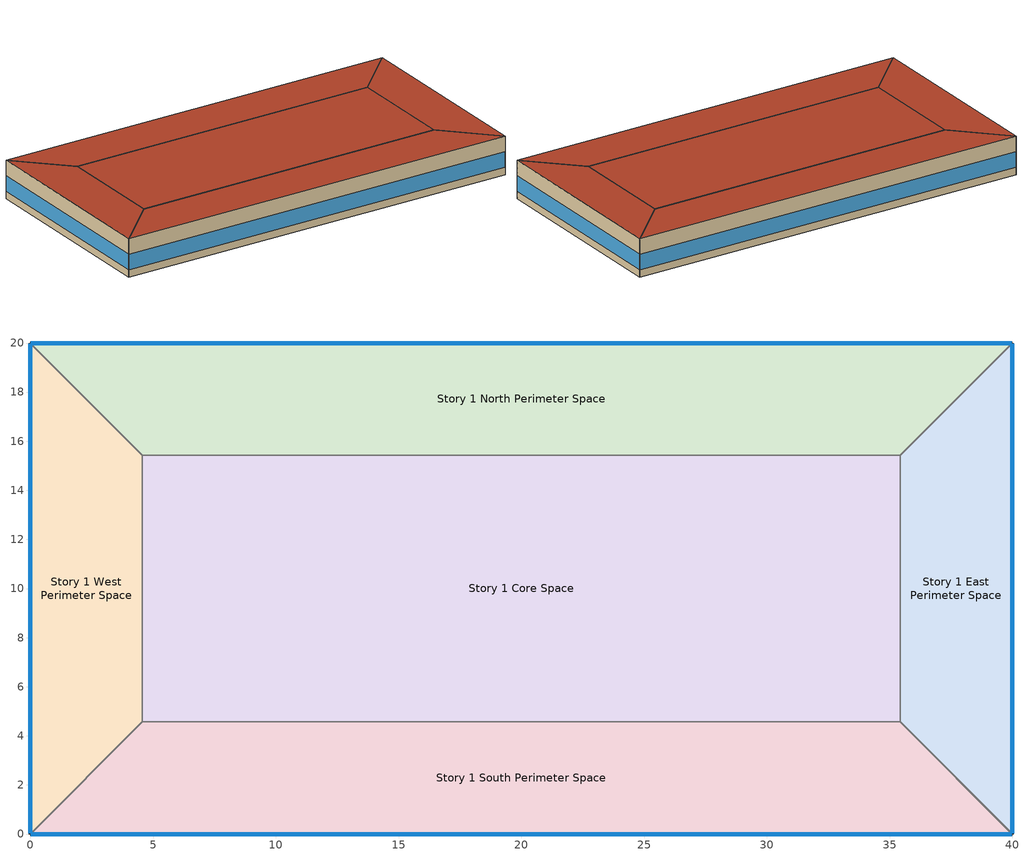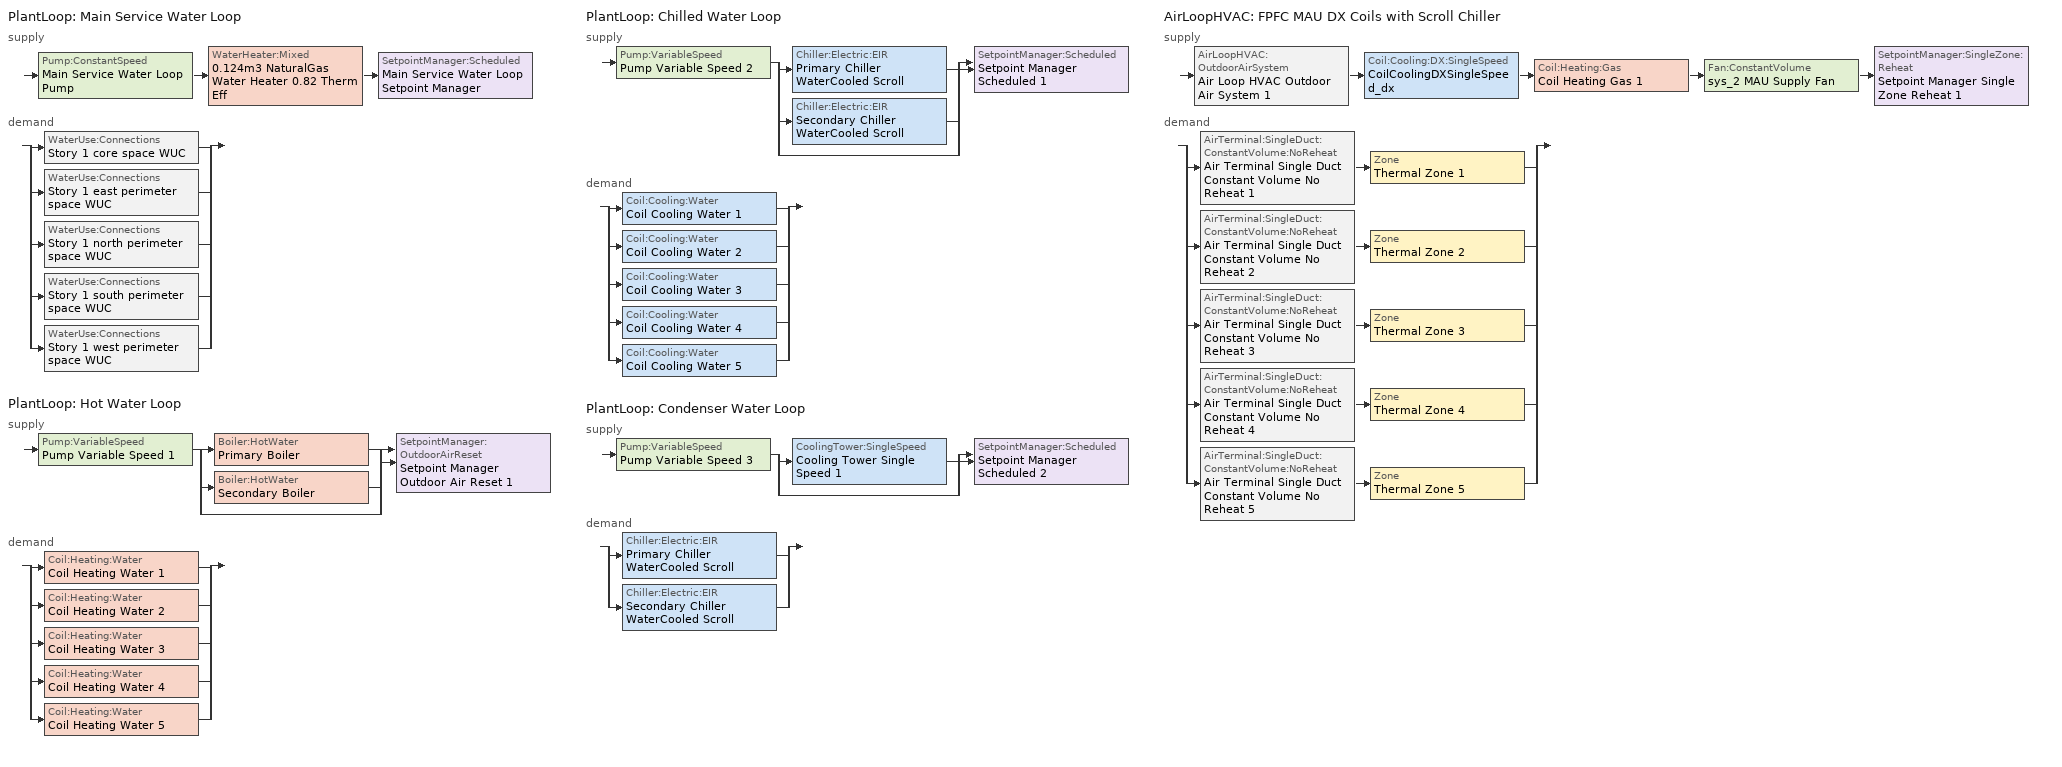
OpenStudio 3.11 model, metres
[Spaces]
Story 1 West Perimeter Space
 floor ground: 0,20 4.57,15.43 4.57,4.57 0,0 z0
 wall outside: 0,20 0,0 z0:3.8
 wall to Story 1 North Perimeter Space: 4.57,15.43 0,20 z0:3.8
 wall to Story 1 Core Space: 4.57,4.57 4.57,15.43 z0:3.8
 wall to Story 1 South Perimeter Space: 0,0 4.57,4.57 z0:3.8
 window: 0,19.97 0,0.03 z0.76:2.28
 roof outside: 0,0 4.57,4.57 4.57,15.43 0,20 z3.8
Story 1 North Perimeter Space
 floor ground: 40,20 35.43,15.43 4.57,15.43 0,20 z0
 wall outside: 40,20 0,20 z0:3.8
 wall to Story 1 East Perimeter Space: 35.43,15.43 40,20 z0:3.8
 wall to Story 1 Core Space: 4.57,15.43 35.43,15.43 z0:3.8
 window: 39.97,20 0.03,20 z0.76:2.28
 roof outside: 35.43,15.43 40,20 0,20 4.57,15.43 z3.8
Story 1 East Perimeter Space
 floor ground: 40,20 40,0 35.43,4.57 35.43,15.43 z0
 wall outside: 40,0 40,20 z0:3.8
 wall to Story 1 South Perimeter Space: 35.43,4.57 40,0 z0:3.8
 wall to Story 1 Core Space: 35.43,15.43 35.43,4.57 z0:3.8
 window: 40,0.03 40,19.97 z0.76:2.28
 roof outside: 40,0 40,20 35.43,15.43 35.43,4.57 z3.8
Story 1 South Perimeter Space
 floor ground: 35.43,4.57 40,0 0,0 4.57,4.57 z0
 wall outside: 0,0 40,0 z0:3.8
 wall to Story 1 Core Space: 35.43,4.57 4.57,4.57 z0:3.8
 window: 0.03,0 39.97,0 z0.76:2.28
 roof outside: 40,0 35.43,4.57 4.57,4.57 0,0 z3.8
Story 1 Core Space
 floor ground: 35.43,15.43 35.43,4.57 4.57,4.57 4.57,15.43 z0
 roof outside: 35.43,4.57 35.43,15.43 4.57,15.43 4.57,4.57 z3.8
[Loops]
PlantLoop 'Main Service Water Loop'
 supply: Pump:ConstantSpeed 'Main Service Water Loop Pump' > WaterHeater:Mixed '0.124m3 NaturalGas Water Heater 0.82 Therm Eff' > SetpointManager:Scheduled 'Main Service Water Loop Setpoint Manager'
 demand: split
  | WaterUse:Connections 'Story 1 core space WUC'
  | WaterUse:Connections 'Story 1 east perimeter space WUC'
  | WaterUse:Connections 'Story 1 north perimeter space WUC'
  | WaterUse:Connections 'Story 1 south perimeter space WUC'
  | WaterUse:Connections 'Story 1 west perimeter space WUC'
PlantLoop 'Hot Water Loop'
 supply: Pump:VariableSpeed 'Pump Variable Speed 1' > split
  | Boiler:HotWater 'Primary Boiler'
  | Boiler:HotWater 'Secondary Boiler'
  | bypass
  join > SetpointManager:OutdoorAirReset 'Setpoint Manager Outdoor Air Reset 1'
 demand: split
  | Coil:Heating:Water 'Coil Heating Water 1'
  | Coil:Heating:Water 'Coil Heating Water 2'
  | Coil:Heating:Water 'Coil Heating Water 3'
  | Coil:Heating:Water 'Coil Heating Water 4'
  | Coil:Heating:Water 'Coil Heating Water 5'
PlantLoop 'Chilled Water Loop'
 supply: Pump:VariableSpeed 'Pump Variable Speed 2' > split
  | Chiller:Electric:EIR 'Primary Chiller WaterCooled Scroll'
  | Chiller:Electric:EIR 'Secondary Chiller WaterCooled Scroll'
  | bypass
  join > SetpointManager:Scheduled 'Setpoint Manager Scheduled 1'
 demand: split
  | Coil:Cooling:Water 'Coil Cooling Water 1'
  | Coil:Cooling:Water 'Coil Cooling Water 2'
  | Coil:Cooling:Water 'Coil Cooling Water 3'
  | Coil:Cooling:Water 'Coil Cooling Water 4'
  | Coil:Cooling:Water 'Coil Cooling Water 5'
PlantLoop 'Condenser Water Loop'
 supply: Pump:VariableSpeed 'Pump Variable Speed 3' > split
  | CoolingTower:SingleSpeed 'Cooling Tower Single Speed 1'
  | bypass
  join > SetpointManager:Scheduled 'Setpoint Manager Scheduled 2'
 demand: split
  | Chiller:Electric:EIR 'Primary Chiller WaterCooled Scroll'
  | Chiller:Electric:EIR 'Secondary Chiller WaterCooled Scroll'
AirLoopHVAC 'FPFC MAU DX Coils with Scroll Chiller'
 supply: AirLoopHVAC:OutdoorAirSystem 'Air Loop HVAC Outdoor Air System 1' > Coil:Cooling:DX:SingleSpeed 'CoilCoolingDXSingleSpeed_dx' > Coil:Heating:Gas 'Coil Heating Gas 1' > Fan:ConstantVolume 'sys_2 MAU Supply Fan' > SetpointManager:SingleZone:Reheat 'Setpoint Manager Single Zone Reheat 1'
 demand: split
  | AirTerminal:SingleDuct:ConstantVolume:NoReheat 'Air Terminal Single Duct Constant Volume No Reheat 1' > Zone 'Thermal Zone 1'
  | AirTerminal:SingleDuct:ConstantVolume:NoReheat 'Air Terminal Single Duct Constant Volume No Reheat 2' > Zone 'Thermal Zone 2'
  | AirTerminal:SingleDuct:ConstantVolume:NoReheat 'Air Terminal Single Duct Constant Volume No Reheat 3' > Zone 'Thermal Zone 3'
  | AirTerminal:SingleDuct:ConstantVolume:NoReheat 'Air Terminal Single Duct Constant Volume No Reheat 4' > Zone 'Thermal Zone 4'
  | AirTerminal:SingleDuct:ConstantVolume:NoReheat 'Air Terminal Single Duct Constant Volume No Reheat 5' > Zone 'Thermal Zone 5'
[Building]
Small Office: North Axis {deg}=-0; Space Type=ASHRAE 189.1-2009 ClimateZone 4-8 SmallOffice; Default Construction Set=ASHRAE 189.1-2009 ClimateZone 5 (smoff) ConstSet
[ClimateZones]
Climate Zone Institution Name 1=ASHRAE; Climate Zone Document Name 1=ANSI/ASHRAE Standard 169; Climate Zone Document Year 1=2006; Climate Zone Institution Name 2=CEC; Climate Zone Document Name 2=California Climate Zone Descriptions; Climate Zone Document Year 2=1995
[Site]
Site 1: Latitude {deg}=43.67; Longitude {deg}=-79.63; Time Zone {hr}=-5; Elevation {m}=173
[SizingPeriod:DesignDay] Barometric Pressure {Pa}=99264; Sky Clearness=0; Rain Indicator=No; Snow Indicator=No; Day of Month=21; Daylight Saving Time Indicator=No; Dry-Bulb Temperature Range Modifier Type=DefaultMultipliers
Name | Maximum Dry-Bulb Temperature {C} | Daily Dry-Bulb Temperature Range {deltaC} | Wind Speed {m/s} | Wind Direction {deg} | Month | Day Type | Humidity Condition Type | Wetbulb or DewPoint at Maximum Dry-Bulb {C} | Solar Model Indicator | ASHRAE Clear Sky Optical Depth for Beam Irradiance | ASHRAE Clear Sky Optical Depth for Diffuse Irradiance | Enthalpy at Maximum Dry-Bulb {J/kg}
Toronto Int'l Ann Clg .4% Condns DB=>MWB | 31.2 | 10.2 | 5.8 | 270 | 7 | SummerDesignDay | Wetbulb | 22.2 | ASHRAETau | 0.473 | 1.952
Toronto Int'l Ann Clg .4% Condns WB=>MDB | 29 | 10.2 | 5.8 | 270 | 7 | SummerDesignDay | Wetbulb | 23.6 | ASHRAETau | 0.473 | 1.952
Toronto Int'l Ann Clg .4% Condns Enth=>MDB | 29.1 | 10.2 | 5.8 | 270 | 7 | SummerDesignDay | Enthalpy |  | ASHRAETau | 0.473 | 1.952 | 71300
Toronto Int'l Ann Htg 99.6% Condns DB | -18.8 | 0 | 4.3 | 340 | 1 | WinterDesignDay | Wetbulb | -18.8 | ASHRAEClearSky
Toronto Int'l Ann Clg .4% Condns DP=>MDB | 26.5 | 10.2 | 5.8 | 270 | 7 | SummerDesignDay | Dewpoint | 21.9 | ASHRAETau | 0.473 | 1.952
Toronto Int'l Ann Hum_n 99.6% Condns DP=>MCDB | -18.3 | 0 | 4.3 | 340 | 1 | WinterDesignDay | Dewpoint | -23.6 | ASHRAEClearSky
Toronto Int'l Ann Htg Wind 99.6% Condns WS=>MCDB | -6.9 | 0 | 14 | 340 | 1 | WinterDesignDay | Wetbulb | -6.9 | ASHRAEClearSky
[Construction]
000 ExtSlabCarpet 4in ClimateZone 1-8: MAT-CC05 4 HW CONCRETE, CP02 CARPET PAD
000 Exterior Door: 000 F08 Metal surface, 000 I01 25mm insulation board
000 Exterior Window: 000 Clear 3mm, 000 Air 13mm, 000 Clear 3mm
000 Interior Ceiling: 000 M11 100mm lightweight concrete, 000 F05 Ceiling air space resistance, 000 F16 Acoustic tile
000 Interior Door; 000 Interior Partition: 000 G05 25mm wood
000 Interior Floor: 000 F16 Acoustic tile, 000 F05 Ceiling air space resistance, 000 M11 100mm lightweight concrete
000 Interior Wall: 000 G01a 19mm gypsum board, 000 F04 Wall air space resistance, 000 G01a 19mm gypsum board
000 Interior Window: 000 Clear 3mm
ASHRAE 189.1-2009 ExtRoof IEAD ClimateZone 2-5: Roof Membrane, Roof Insulation [21], Metal Decking
ASHRAE 189.1-2009 ExtWall Mass ClimateZone 5: 1IN Stucco, 8IN Concrete HW, Wall Insulation [40], 1/2IN Gypsum
ASHRAE 189.1-2009 ExtWindow ClimateZone 4-5: Theoretical Glass [207]
[DefaultConstructionSet]
ASHRAE 189.1-2009 ClimateZone 5 (smoff) ConstSet: Default Exterior Surface Constructions=ASHRAE 189.1-2009 ClimateZone 5 (smoff) Exterior DefSurfCons; Default Interior Surface Constructions=000 Interior DefSurfCons; Default Ground Contact Surface Constructions=000 Ground DefSurfCons; Default Exterior SubSurface Constructions=ASHRAE 189.1-2009 ClimateZone 5 (smoff) Exterior DefSubCons; Default Interior SubSurface Constructions=000 Interior DefSubCons; Interior Partition Construction=000 Interior Partition
[DefaultSubSurfaceConstructions] Glass Door Construction=000 Exterior Window; Skylight Construction=000 Exterior Window; Tubular Daylight Dome Construction=000 Interior Window; Tubular Daylight Diffuser Construction=000 Interior Window
Name | Fixed Window Construction | Operable Window Construction | Door Construction
000 Interior DefSubCons | 000 Interior Window | 000 Interior Window | 000 Interior Door
ASHRAE 189.1-2009 ClimateZone 5 (smoff) Exterior DefSubCons | ASHRAE 189.1-2009 ExtWindow ClimateZone 4-5 | ASHRAE 189.1-2009 ExtWindow ClimateZone 4-5 | 000 Exterior Door
[DefaultSurfaceConstructions]
Name | Floor Construction | Wall Construction | Roof Ceiling Construction
000 Ground DefSurfCons | 000 ExtSlabCarpet 4in ClimateZone 1-8 | 000 ExtSlabCarpet 4in ClimateZone 1-8 | 000 ExtSlabCarpet 4in ClimateZone 1-8
000 Interior DefSurfCons | 000 Interior Floor | 000 Interior Wall | 000 Interior Ceiling
ASHRAE 189.1-2009 ClimateZone 5 (smoff) Exterior DefSurfCons | 000 ExtSlabCarpet 4in ClimateZone 1-8 | ASHRAE 189.1-2009 ExtWall Mass ClimateZone 5 | ASHRAE 189.1-2009 ExtRoof IEAD ClimateZone 2-5
[Material]
Name | Roughness | Thickness {m} | Conductivity {W/m-K} | Density {kg/m3} | Specific Heat {J/kg-K} | Thermal Absorptance | Solar Absorptance | Visible Absorptance
000 F08 Metal surface | Smooth | 0.0008 | 45.28 | 7824 | 500
000 F16 Acoustic tile | MediumSmooth | 0.0191 | 0.06 | 368 | 590
000 G01a 19mm gypsum board | MediumSmooth | 0.019 | 0.16 | 800 | 1090
000 G05 25mm wood | MediumSmooth | 0.0254 | 0.15 | 608 | 1630
000 I01 25mm insulation board | MediumRough | 0.0254 | 0.03 | 43 | 1210
000 M11 100mm lightweight concrete | MediumRough | 0.1016 | 0.53 | 1280 | 840
1/2IN Gypsum | Smooth | 0.0127 | 0.16 | 784.9 | 830 | 0.9 | 0.92 | 0.92
1IN Stucco | Smooth | 0.0253 | 0.6918 | 1858 | 837 | 0.9 | 0.92 | 0.92
8IN Concrete HW | MediumRough | 0.2033 | 1.7296 | 2243 | 837 | 0.9 | 0.65 | 0.65
MAT-CC05 4 HW CONCRETE | Rough | 0.1016 | 1.311 | 2240 | 836.8 | 0.9 | 0.7 | 0.7
Metal Decking | MediumSmooth | 0.0015 | 45.006 | 7680 | 418.4 | 0.9 | 0.7 | 0.3
Roof Insulation [21] | MediumRough | 0.2105 | 0.049 | 265 | 836.8 | 0.9 | 0.7 | 0.7
Roof Membrane | VeryRough | 0.0095 | 0.16 | 1121.29 | 1460 | 0.9 | 0.7 | 0.7
Wall Insulation [40] | MediumRough | 0.0794 | 0.0432 | 91 | 837 | 0.9 | 0.5 | 0.5
[Material:AirGap]
Name | Thermal Resistance
000 F04 Wall air space resistance | 0.15
000 F05 Ceiling air space resistance | 0.18
[Material:NoMass]
CP02 CARPET PAD: Roughness=VeryRough; Thermal Resistance=0.2165; Thermal Absorptance=0.9; Solar Absorptance=0.7; Visible Absorptance=0.8
[WindowMaterial:Gas]
000 Air 13mm: Gas Type=Air; Thickness=0.0127
[WindowMaterial:Glazing] Optical Data Type=SpectralAverage; Thickness=0.003; Infrared Transmittance at Normal Incidence=0
Name | Solar Transmittance at Normal Incidence | Front Side Solar Reflectance at Normal Incidence | Back Side Solar Reflectance at Normal Incidence | Visible Transmittance at Normal Incidence | Front Side Visible Reflectance at Normal Incidence | Back Side Visible Reflectance at Normal Incidence | Front Side Infrared Hemispherical Emissivity | Back Side Infrared Hemispherical Emissivity | Conductivity | Dirt Correction Factor for Solar and Visible Transmittance | Solar Diffusing
000 Clear 3mm | 0.837 | 0.075 | 0.075 | 0.898 | 0.081 | 0.081 | 0.84 | 0.84 | 0.9
Theoretical Glass [207] | 0.3311 | 0.6189 | 0.6189 | 0.44 | 0.51 | 0.51 | 0.9 | 0.9 | 0.0133 | 1 | No
[DefaultScheduleSet]
SmallOffice Schedules: Number of People Schedule=NECB-A-Occupancy; People Activity Level Schedule=NECB-Activity; Lighting Schedule=NECB-A-Lighting; Electric Equipment Schedule=NECB-A-Electric-Equipment; Infiltration Schedule=Small Office Infil Quarter On
[DesignSpecification:OutdoorAir]
SmallOffice Outdoor Air: Outdoor Air Method=Sum; Outdoor Air Flow per Person=0.00253908; Outdoor Air Flow per Floor Area=0.0003048; Outdoor Air Flow Rate=0; Outdoor Air Flow Air Changes per Hour=0
[ElectricEquipment]
ASHRAE 189.1-2009 ClimateZone 4-8 SmallOffice ElecInst: Electric Equipment Definition=ASHRAE 189.1-2009 ClimateZone 4-8 SmallOffice ElecDef; Space or SpaceType=ASHRAE 189.1-2009 ClimateZone 4-8 SmallOffice
[ElectricEquipment:Definition]
ASHRAE 189.1-2009 ClimateZone 4-8 SmallOffice ElecDef: Design Level Calculation Method=Watts/Area; Watts per Space Floor Area=7.50273; Fraction Radiant=0.5
[Lights]
ASHRAE 189.1-2009 ClimateZone 4-8 SmallOffice LightsInst: Lights Definition=ASHRAE 189.1-2009 ClimateZone 4-8 SmallOffice LightsDef; Space or SpaceType=ASHRAE 189.1-2009 ClimateZone 4-8 SmallOffice
[Lights:Definition]
ASHRAE 189.1-2009 ClimateZone 4-8 SmallOffice LightsDef: Design Level Calculation Method=Watts/Area; Watts per Space Floor Area=7.10001; Fraction Radiant=0.5; Fraction Visible=0.2
[People]
ASHRAE 189.1-2009 ClimateZone 4-8 SmallOffice PeopInst: People Definition=SmallOffice PeopDef; Space or SpaceType=ASHRAE 189.1-2009 ClimateZone 4-8 SmallOffice; Work Efficiency Schedule=Work Efficiency Schedule; Clothing Insulation Calculation Method=ClothingInsulationSchedule; Clothing Insulation Schedule=Clothing Schedule; Air Velocity Schedule=Air Velocity Schedule
[People:Definition]
SmallOffice PeopDef: Number of People Calculation Method=People/Area; People per Space Floor Area {person/m2}=0.0500182; Fraction Radiant=0.3
[SpaceInfiltration:DesignFlowRate]
ASHRAE 189.1-2009 ClimateZone 4-8 SmallOffice Infil: Space or SpaceType=ASHRAE 189.1-2009 ClimateZone 4-8 SmallOffice; Schedule=Always On; Design Flow Rate Calculation Method=Flow/ExteriorArea; Flow per Exterior Surface Area {m3/s-m2}=0.000250063; Density Basis=Outdoor
[SpaceType]
ASHRAE 189.1-2009 ClimateZone 4-8 SmallOffice: Default Schedule Set=SmallOffice Schedules; Design Specification Outdoor Air Object=SmallOffice Outdoor Air; Standards Building Type=Space Function; Standards Space Type=Office enclosed > 25 m2
[ThermostatSetpoint:DualSetpoint] Heating Setpoint Temperature Schedule=Small Office HtgSetp; Cooling Setpoint Temperature Schedule=Small Office ClgSetp
Thermal Zone 1 Thermostat; Thermal Zone 2 Thermostat; Thermal Zone 3 Thermostat; Thermal Zone 4 Thermostat; Thermal Zone 5 Thermostat
[BuildingStory]
Story 1: Nominal Z Coordinate {m}=0; Nominal Floor to Floor Height {m}=3.8
[Space] Building Story=Story 1
Name | Thermal Zone
Story 1 West Perimeter Space | Thermal Zone 2
Story 1 North Perimeter Space | Thermal Zone 3
Story 1 East Perimeter Space | Thermal Zone 4
Story 1 South Perimeter Space | Thermal Zone 1
Story 1 Core Space | Thermal Zone 5
[ThermalZone] Use Ideal Air Loads=No
Name | Thermostat
Thermal Zone 1 | Thermal Zone 1 Thermostat
Thermal Zone 2 | Thermal Zone 2 Thermostat
Thermal Zone 3 | Thermal Zone 3 Thermostat
Thermal Zone 4 | Thermal Zone 4 Thermostat
Thermal Zone 5 | Thermal Zone 5 Thermostat
[Sizing:Zone] Zone Cooling Design Supply Air Temperature Input Method=TemperatureDifference; Zone Cooling Design Supply Air Temperature {C}=14; Zone Cooling Design Supply Air Temperature Difference {deltaC}=11; Zone Heating Design Supply Air Temperature Input Method=TemperatureDifference; Zone Heating Design Supply Air Temperature {C}=40; Zone Heating Design Supply Air Temperature Difference {deltaC}=21; Zone Cooling Design Supply Air Humidity Ratio {kg-H2O/kg-air}=0.0085; Zone Heating Design Supply Air Humidity Ratio {kg-H2O/kg-air}=0.008; Zone Heating Sizing Factor=1.3; Zone Cooling Sizing Factor=1.1; Cooling Design Air Flow Method=DesignDay; Heating Design Air Flow Method=DesignDay; Account for Dedicated Outdoor Air System=Yes; Dedicated Outdoor Air System Control Strategy=NeutralSupplyAir; Dedicated Outdoor Air Low Setpoint Temperature for Design {C}=20; Dedicated Outdoor Air High Setpoint Temperature for Design {C}=20.1; Zone Load Sizing Method=Sensible Load Only No Latent Load; Zone Latent Cooling Design Supply Air Humidity Ratio Input Method=HumidityRatioDifference; Zone Cooling Design Supply Air Humidity Ratio Difference {kgWater/kgDryAir}=0.005; Zone Latent Heating Design Supply Air Humidity Ratio Input Method=HumidityRatioDifference; Zone Humidification Design Supply Air Humidity Ratio Difference {kgWater/kgDryAir}=0.005; Sizing Option=Coincident; Heating Coil Sizing Method=None; Maximum Heating Capacity To Cooling Load Sizing Ratio {W/W}=1
Thermal Zone 1; Thermal Zone 2; Thermal Zone 3; Thermal Zone 4; Thermal Zone 5
[Zone equipment]
Thermal Zone 1: Zone HVAC Four Pipe Fan Coil 1, Air Terminal Single Duct Constant Volume No Reheat 1
Thermal Zone 2: Zone HVAC Four Pipe Fan Coil 2, Air Terminal Single Duct Constant Volume No Reheat 2
Thermal Zone 3: Zone HVAC Four Pipe Fan Coil 3, Air Terminal Single Duct Constant Volume No Reheat 3
Thermal Zone 4: Zone HVAC Four Pipe Fan Coil 4, Air Terminal Single Duct Constant Volume No Reheat 4
Thermal Zone 5: Zone HVAC Four Pipe Fan Coil 5, Air Terminal Single Duct Constant Volume No Reheat 5
[PlantLoop] Glycol Concentration=0; Plant Loop Volume {m3}=Autocalculate; Load Distribution Scheme=Optimal
Main Service Water Loop: Maximum Loop Temperature {C}=60
Hot Water Loop: Fluid Type=Water
Chilled Water Loop; Condenser Water Loop: 
[Sizing:Plant] Sizing Option=NonCoincident; Zone Timesteps in Averaging Window=1; Coincident Sizing Factor Mode=None
Name | Loop Type | Design Loop Exit Temperature {C} | Loop Design Temperature Difference {deltaC}
Main Service Water Loop | Heating | 60 | 5
Hot Water Loop | Heating | 82 | 16
Chilled Water Loop | Cooling | 7 | 6
Condenser Water Loop | Condenser | 29 | 6
[SetpointManager:Scheduled] Control Variable=Temperature
Name | Schedule
Main Service Water Loop Setpoint Manager | SHW Temp 60.0C
Setpoint Manager Scheduled 1 | CHW Temp
Setpoint Manager Scheduled 2 | CW Temp
[Pump:ConstantSpeed]
Main Service Water Loop Pump: Rated Flow Rate {m3/s}=autosize; Rated Pump Head {Pa}=179532; Rated Power Consumption {W}=autosize; Motor Efficiency=0.9; Fraction of Motor Inefficiencies to Fluid Stream=0; Pump Control Type=Intermittent; Design Power Sizing Method=PowerPerFlowPerPressure; Design Electric Power per Unit Flow Rate {W/(m3/s)}=348701.1; Design Shaft Power per Unit Flow Rate per Unit Head {W-s/m3-Pa}=1.28205
[WaterHeater:Mixed]
0.124m3 NaturalGas Water Heater 0.82 Therm Eff: Tank Volume {m3}=0.1239; Setpoint Temperature Schedule=SHW Temp 60.0C; Deadband Temperature Difference {deltaC}=2; Maximum Temperature Limit {C}=82.22; Heater Control Type=Cycle; Heater Maximum Capacity {W}=6473.8; Heater Fuel Type=NaturalGas; Heater Thermal Efficiency=0.82; Part Load Factor Curve=SWH-EFFFPLR-NECB2011; Off Cycle Parasitic Fuel Consumption Rate {W}=24.0769; Off Cycle Parasitic Fuel Type=NaturalGas; Off Cycle Parasitic Heat Fraction to Tank=0.8; On Cycle Parasitic Fuel Consumption Rate {W}=24.0769; On Cycle Parasitic Fuel Type=NaturalGas; On Cycle Parasitic Heat Fraction to Tank=0; Ambient Temperature Indicator=Schedule; Ambient Temperature Schedule=SHW Ambient Temp 22C; Off Cycle Loss Coefficient to Ambient Temperature {W/K}=4.48063; On Cycle Loss Coefficient to Ambient Temperature {W/K}=4.48063; Use Side Effectiveness=1; Source Side Effectiveness=1; Use Side Design Flow Rate {m3/s}=autosize; Source Side Design Flow Rate {m3/s}=autosize; Indirect Water Heating Recovery Time {hr}=1.5; Source Side Flow Control Mode=IndirectHeatPrimarySetpoint
[WaterHeater:Sizing]
0.124m3 NaturalGas Water Heater 0.82 Therm Eff: Design Mode=PeakDraw; Time Storage Can Meet Peak Draw {hr}=0.538503; Time for Tank Recovery {hr}=0; Nominal Tank Volume for Autosizing Plant Connections {m3}=1
[WaterUse:Equipment:Definition] Target Temperature Schedule=SHW Target 60.0C
Name | Peak Flow Rate {m3/s}
Story 1 core space Water Use Def | 8.01002e-06
Story 1 east perimeter space Water Use Def; Story 1 west perimeter space Water Use Def | 1.68535e-06
Story 1 north perimeter space Water Use Def; Story 1 south perimeter space Water Use Def | 3.86986e-06
[WaterUse:Equipment] Flow Rate Fraction Schedule=NECB-A-Service Water Heating
Name | Water Use Equipment Definition | Space
Story 1 core space | Story 1 core space Water Use Def | Story 1 Core Space
Story 1 east perimeter space | Story 1 east perimeter space Water Use Def | Story 1 East Perimeter Space
Story 1 north perimeter space | Story 1 north perimeter space Water Use Def | Story 1 North Perimeter Space
Story 1 south perimeter space | Story 1 south perimeter space Water Use Def | Story 1 South Perimeter Space
Story 1 west perimeter space | Story 1 west perimeter space Water Use Def | Story 1 West Perimeter Space
[WaterUse:Connections] Drain Water Heat Exchanger Type=None; Drain Water Heat Exchanger Destination=Plant
Name | Water Use Equipment Name 1
Story 1 core space WUC | Story 1 core space
Story 1 east perimeter space WUC | Story 1 east perimeter space
Story 1 north perimeter space WUC | Story 1 north perimeter space
Story 1 south perimeter space WUC | Story 1 south perimeter space
Story 1 west perimeter space WUC | Story 1 west perimeter space
[Pump:VariableSpeed] Pump Control Type=Intermittent; Skin Loss Radiative Fraction=0.5; Design Power Sizing Method=PowerPerFlowPerPressure; Design Electric Power per Unit Flow Rate {W/(m3/s)}=348701.1; Design Shaft Power per Unit Flow Rate per Unit Head {W-s/m3-Pa}=1.28205; Design Minimum Flow Rate Fraction=0
Pump Variable Speed 1; Pump Variable Speed 2; Pump Variable Speed 3
[Boiler:HotWater] Fuel Type=NaturalGas; Water Outlet Upper Temperature Limit {C}=99; Boiler Flow Mode=ConstantFlow; On Cycle Parasitic Electric Load {W}=0; Off Cycle Parasitic Fuel Load {W}=0; Sizing Factor=1
Primary Boiler; Secondary Boiler
[SetpointManager:OutdoorAirReset]
Setpoint Manager Outdoor Air Reset 1: Control Variable=Temperature; Setpoint at Outdoor Low Temperature {C}=82; Outdoor Low Temperature {C}=-16; Setpoint at Outdoor High Temperature {C}=60; Outdoor High Temperature {C}=0
[Chiller:Electric:EIR] Reference Capacity {W}=Autosize; Reference COP {W/W}=5.5; Reference Chilled Water Flow Rate {m3/s}=Autosize; Condenser Type=WaterCooled; Design Heat Recovery Water Flow Rate {m3/s}=Autosize; Basin Heater Setpoint Temperature {C}=10; Condenser Heat Recovery Relative Capacity Fraction=1; Condenser Flow Control=ConstantFlow; Condenser Minimum Flow Fraction=0.2; Thermosiphon Minimum Temperature Difference=0
Name | Cooling Capacity Function of Temperature Curve | Electric Input to Cooling Output Ratio Function of Temperature Curve | Electric Input to Cooling Output Ratio Function of Part Load Ratio Curve
Primary Chiller WaterCooled Scroll | Curve Biquadratic 1 | Curve Biquadratic 2 | Curve Quadratic 1
Secondary Chiller WaterCooled Scroll | Curve Biquadratic 3 | Curve Biquadratic 4 | Curve Quadratic 2
[CoolingTower:SingleSpeed]
Cooling Tower Single Speed 1: Design Water Flow Rate {m3/s}=autosize; Design Air Flow Rate {m3/s}=autosize; Fan Power at Design Air Flow Rate {W}=autosize; U-Factor Times Area Value at Design Air Flow Rate {W/K}=autosize; Air Flow Rate in Free Convection Regime {m3/s}=autosize; U-Factor Times Area Value at Free Convection Air Flow Rate {W/K}=autosize; Performance Input Method=UFactorTimesAreaAndDesignWaterFlowRate; Free Convection Capacity {W}=0; Basin Heater Capacity {W/K}=0; Basin Heater Setpoint Temperature {C}=2; Evaporation Loss Mode=LossFactor; Evaporation Loss Factor {percent/K}=0.2; Drift Loss Percent {percent}=0.008; Blowdown Calculation Mode=ConcentrationRatio; Blowdown Concentration Ratio=3; Capacity Control=FanCycling; Number of Cells=1; Cell Control=MinimalCell; Cell Minimum  Water Flow Rate Fraction=0.33; Cell Maximum Water Flow Rate Fraction=2.5; Sizing Factor=1; Free Convection Air Flow Rate Sizing Factor=0.1; Free Convection U-Factor Times Area Value Sizing Factor=0.1; Heat Rejection Capacity and Nominal Capacity Sizing Ratio=1.25; Free Convection Nominal Capacity Sizing Factor=0.1; Design Inlet Air Dry-Bulb Temperature {C}=35; Design Inlet Air Wet-Bulb Temperature {C}=24; Design Approach Temperature {deltaC}=5; Design Range Temperature {deltaC}=6
[AirLoopHVAC]
FPFC MAU DX Coils with Scroll Chiller: Availability Schedule=Always On Discrete; Design Supply Air Flow Rate {m3/s}=autosize; Design Return Air Flow Fraction of Supply Air Flow=1
[Sizing:System]
FPFC MAU DX Coils with Scroll Chiller: Type of Load to Size On=Sensible; Design Outdoor Air Flow Rate {m3/s}=Autosize; Central Heating Maximum System Air Flow Ratio=1; Preheat Design Temperature {C}=7; Preheat Design Humidity Ratio {kg-H2O/kg-Air}=0.008; Precool Design Temperature {C}=13; Precool Design Humidity Ratio {kg-H2O/kg-Air}=0.008; Central Cooling Design Supply Air Temperature {C}=13; Central Heating Design Supply Air Temperature {C}=13.1; Sizing Option=NonCoincident; 100% Outdoor Air in Cooling=No; 100% Outdoor Air in Heating=No; Central Cooling Design Supply Air Humidity Ratio {kg-H2O/kg-Air}=0.0085; Central Heating Design Supply Air Humidity Ratio {kg-H2O/kg-Air}=0.008; Cooling Design Air Flow Method=DesignDay; Cooling Design Air Flow Rate {m3/s}=0; Heating Design Air Flow Method=DesignDay; Heating Design Air Flow Rate {m3/s}=0; System Outdoor Air Method=ZoneSum; Zone Maximum Outdoor Air Fraction=1; Cooling Supply Air Flow Rate Per Floor Area {m3/s-m2}=0.00996765; Cooling Fraction of Autosized Cooling Supply Air Flow Rate=1; Cooling Supply Air Flow Rate Per Unit Cooling Capacity {m3/s-W}=3.94755e-05; Heating Supply Air Flow Rate Per Floor Area {m3/s-m2}=0.00996765; Heating Fraction of Autosized Heating Supply Air Flow Rate=1; Heating Fraction of Autosized Cooling Supply Air Flow Rate=1; Heating Supply Air Flow Rate Per Unit Heating Capacity {m3/s-W}=3.15882e-05; Cooling Design Capacity Method=CoolingDesignCapacity; Cooling Design Capacity {W}=autosize; Cooling Design Capacity Per Floor Area {W/m2}=234.7; Fraction of Autosized Cooling Design Capacity=1; Heating Design Capacity Method=HeatingDesignCapacity; Heating Design Capacity {W}=autosize; Heating Design Capacity Per Floor Area {W/m2}=157; Fraction of Autosized Heating Design Capacity=1; Central Cooling Capacity Control Method=OnOff; Occupant Diversity=autosize; Heating Coil Sizing Method=None; Maximum Heating Capacity To Cooling Capacity Sizing Ratio {W/W}=1
[Fan:ConstantVolume] Availability Schedule=Always On Discrete; Maximum Flow Rate {m3/s}=AutoSize
sys_2 MAU Supply Fan; Fan Constant Volume 1; Fan Constant Volume 2; Fan Constant Volume 3; Fan Constant Volume 4; Fan Constant Volume 5
[Coil:Heating:Gas]
Coil Heating Gas 1: Availability Schedule=Always On Discrete; Gas Burner Efficiency=0.8; Nominal Capacity {W}=AutoSize; On Cycle Parasitic Electric Load {W}=0; Off Cycle Parasitic Gas Load {W}=0
[Coil:Cooling:DX:SingleSpeed]
CoilCoolingDXSingleSpeed_dx: Availability Schedule=tpfc_clg_availability; Rated Total Cooling Capacity {W}=autosize; Rated Sensible Heat Ratio=autosize; Rated COP {W/W}=3; Rated Air Flow Rate {m3/s}=autosize; Rated Evaporator Fan Power Per Volume Flow Rate 2017 {W/(m3/s)}=773.3; Rated Evaporator Fan Power Per Volume Flow Rate 2023 {W/(m3/s)}=934.4; Total Cooling Capacity Function of Temperature Curve=DXCOOL-NECB2011-REF-CAPFT; Total Cooling Capacity Function of Flow Fraction Curve=DXCOOL-NECB2011-REF-CAPFFLOW; Energy Input Ratio Function of Temperature Curve=DXCOOL-NECB2011-REF-COOLEIRFT; Energy Input Ratio Function of Flow Fraction Curve=DXCOOL-NECB2011-REF-EIRFFLOW; Part Load Fraction Correlation Curve=DXCOOL-NECB2011-REF-COOLPLFFPLR; Minimum Outdoor Dry-Bulb Temperature for Compressor Operation {C}=-25; Nominal Time for Condensate Removal to Begin {s}=0; Ratio of Initial Moisture Evaporation Rate and Steady State Latent Capacity=0; Maximum Cycling Rate {cycles/hr}=0; Latent Capacity Time Constant {s}=0; Condenser Type=AirCooled; Evaporative Condenser Effectiveness=0.9; Evaporative Condenser Air Flow Rate {m3/s}=autosize; Evaporative Condenser Pump Rated Power Consumption {W}=autosize; Crankcase Heater Capacity {W}=0; Maximum Outdoor Dry-Bulb Temperature for Crankcase Heater Operation {C}=10; Basin Heater Capacity {W/K}=0; Basin Heater Setpoint Temperature {C}=2
[Controller:OutdoorAir]
Controller Outdoor Air 1: Minimum Outdoor Air Flow Rate {m3/s}=autosize; Maximum Outdoor Air Flow Rate {m3/s}=Autosize; Economizer Control Type=NoEconomizer; Economizer Control Action Type=ModulateFlow; Economizer Maximum Limit Dry-Bulb Temperature {C}=28; Economizer Maximum Limit Enthalpy {J/kg}=64000; Economizer Minimum Limit Dry-Bulb Temperature {C}=-100; Lockout Type=NoLockout; Minimum Limit Type=FixedMinimum; Controller Mechanical Ventilation=Controller Mechanical Ventilation 1; High Humidity Control=No; High Humidity Outdoor Air Flow Ratio=1; Control High Indoor Humidity Based on Outdoor Humidity Ratio=Yes; Heat Recovery Bypass Control Type=BypassWhenWithinEconomizerLimits; Economizer Operation Staging=InterlockedWithMechanicalCooling
[Controller:MechanicalVentilation]
Controller Mechanical Ventilation 1: Availability Schedule=Always On Discrete; System Outdoor Air Method=ZoneSum
[AirLoopHVAC:OutdoorAirSystem]
Air Loop HVAC Outdoor Air System 1: Controller=Controller Outdoor Air 1
[SetpointManager:SingleZone:Reheat]
Setpoint Manager Single Zone Reheat 1: Minimum Supply Air Temperature {C}=13.1; Maximum Supply Air Temperature {C}=13; Control Zone=Thermal Zone 1
[Coil:Heating:Water] Availability Schedule=Always On Discrete
Coil Heating Water 1; Coil Heating Water 2; Coil Heating Water 3; Coil Heating Water 4; Coil Heating Water 5
[Coil:Cooling:Water] Availability Schedule=Always On Discrete
Coil Cooling Water 1; Coil Cooling Water 2; Coil Cooling Water 3; Coil Cooling Water 4; Coil Cooling Water 5
[Controller:WaterCoil]
Name | Water Coil | Action
Controller Water Coil 1 | Coil Heating Water 1 | Normal
Controller Water Coil 2 | Coil Cooling Water 1 | Reverse
Controller Water Coil 3 | Coil Heating Water 2 | Normal
Controller Water Coil 4 | Coil Cooling Water 2 | Reverse
Controller Water Coil 5 | Coil Heating Water 3 | Normal
Controller Water Coil 6 | Coil Cooling Water 3 | Reverse
Controller Water Coil 7 | Coil Heating Water 4 | Normal
Controller Water Coil 8 | Coil Cooling Water 4 | Reverse
Controller Water Coil 9 | Coil Heating Water 5 | Normal
Controller Water Coil 10 | Coil Cooling Water 5 | Reverse
[ZoneHVAC:FourPipeFanCoil] Availability Schedule=Always On Discrete; Capacity Control Method=ConstantFanVariableFlow; Maximum Supply Air Flow Rate {m3/s}=autosize; Maximum Outdoor Air Flow Rate {m3/s}=autosize; Maximum Cold Water Flow Rate {m3/s}=autosize; Maximum Hot Water Flow Rate {m3/s}=autosize; Minimum Supply Air Temperature in Cooling Mode {C}=autosize; Maximum Supply Air Temperature in Heating Mode {C}=autosize
Name | Supply Air Fan | Cooling Coil | Heating Coil
Zone HVAC Four Pipe Fan Coil 1 | Fan Constant Volume 1 | Coil Cooling Water 1 | Coil Heating Water 1
Zone HVAC Four Pipe Fan Coil 2 | Fan Constant Volume 2 | Coil Cooling Water 2 | Coil Heating Water 2
Zone HVAC Four Pipe Fan Coil 3 | Fan Constant Volume 3 | Coil Cooling Water 3 | Coil Heating Water 3
Zone HVAC Four Pipe Fan Coil 4 | Fan Constant Volume 4 | Coil Cooling Water 4 | Coil Heating Water 4
Zone HVAC Four Pipe Fan Coil 5 | Fan Constant Volume 5 | Coil Cooling Water 5 | Coil Heating Water 5
[AirTerminal:SingleDuct:ConstantVolume:NoReheat] Availability Schedule=Always On Discrete; Maximum Air Flow Rate {m3/s}=AutoSize
Air Terminal Single Duct Constant Volume No Reheat 1; Air Terminal Single Duct Constant Volume No Reheat 2; Air Terminal Single Duct Constant Volume No Reheat 3; Air Terminal Single Duct Constant Volume No Reheat 4; Air Terminal Single Duct Constant Volume No Reheat 5
[Schedule:Constant]
Always On Discrete: Value=1
[Schedule:Ruleset]
Name | Default Day Schedule | Summer Design Day Schedule | Winter Design Day Schedule
Always On | Always On Default Schedule | Always On Summer Design Day | Always On Winter Design Day
Small Office HtgSetp | Small Office HtgSetp Default Schedule | Small Office HtgSetp Summer Design Day | Small Office HtgSetp Winter Design Day
Small Office Infil Quarter On | Small Office Infil Quarter On Default Schedule | Small Office Infil Quarter On Summer Design Day | Small Office Infil Quarter On Winter Design Day
Small Office ClgSetp | Small Office ClgSetp Default Schedule | Small Office ClgSetp Summer Design Day | Small Office ClgSetp Winter Design Day
Clothing Schedule | Clothing Schedule Default Winter Clothes
Air Velocity Schedule | Air Velocity Schedule Default
Work Efficiency Schedule | Work Efficiency Schedule Default
NECB-A-Occupancy | NECB-A-Occupancy Default
NECB-Activity | NECB-Activity Default | NECB-Activity Summer Design Day | NECB-Activity Winter Design Day
NECB-A-Electric-Equipment | NECB-A-Electric-Equipment Default
NECB-A-Lighting | NECB-A-Lighting Default
SHW Temp 60.0C | SHW Temp 60.0C Default
SHW Ambient Temp 22C | SHW Ambient Temp 22C Default
SHW Target 60.0C | SHW Target 60.0C Default
NECB-A-Service Water Heating | NECB-A-Service Water Heating Default
CHW Temp | CHW Temp Default
CW Temp | CW Temp Default
tpfc_clg_availability | Schedule Day 5
[Schedule:Day]
Always On Default Schedule; Always On Winter Design Day; Always On Summer Design Day; Small Office Infil Quarter On Rule 1 Day Schedule: No, 24, 0, 1
Small Office HtgSetp Default Schedule: No, 6, 0, 15.6, 22, 0, 21, 24, 0, 15.6
Small Office HtgSetp Rule 2 Day Schedule: No, 6, 0, 15.6, 18, 0, 21, 24, 0, 15.6
Small Office HtgSetp Winter Design Day: No, 24, 0, 21
Small Office HtgSetp Rule 1 Day Schedule; Small Office HtgSetp Summer Design Day: No, 24, 0, 15.6
Small Office Infil Quarter On Default Schedule; Small Office Infil Quarter On Summer Design Day: No, 6, 0, 1, 22, 0, 0.25, 24, 0, 1
Small Office Infil Quarter On Rule 2 Day Schedule; Small Office Infil Quarter On Winter Design Day: No, 6, 0, 1, 18, 0, 0.25, 24, 0, 1
Small Office ClgSetp Default Schedule; Small Office ClgSetp Summer Design Day: No, 6, 0, 26.7, 22, 0, 24, 24, 0, 26.7
Small Office ClgSetp Rule 2 Day Schedule: No, 6, 0, 26.7, 18, 0, 24, 24, 0, 26.7
Small Office ClgSetp Rule 1 Day Schedule; Small Office ClgSetp Winter Design Day: No, 24, 0, 26.7
Clothing Schedule Default Winter Clothes; tpfc_clg_availability_sch_rule_day 1: 24, 0, 1
Clothing Schedule Summer Clothes: 24, 0, 0.5
Air Velocity Schedule Default: 24, 0, 0.2
Work Efficiency Schedule Default; Schedule Day 5; tpfc_clg_availability_sch_rule_day; tpfc_clg_availability_sch_rule_day 2: 24, 0, 0
NECB-A-Occupancy Default; NECB-A-Occupancy Default|Wkdy Day: No, 7, 0, 0, 8, 0, 0.1, 9, 0, 0.7, 12, 0, 0.9, 14, 0, 0.5, 17, 0, 0.9, 18, 0, 0.7, 19, 0, 0.3, 23, 0, 0.1, 24, 0, 0
NECB-A-Occupancy Sat Day; NECB-A-Occupancy Sun|Hol Day: No, 24, 0, 0
NECB-Activity Default; NECB-Activity Winter Design Day; NECB-Activity Summer Design Day: No, 24, 0, 130
NECB-A-Electric-Equipment Default; NECB-A-Electric-Equipment Default|Wkdy Day: No, 7, 0, 0.2, 8, 0, 0.3, 9, 0, 0.8, 18, 0, 0.9, 19, 0, 0.5, 21, 0, 0.3, 24, 0, 0.2
NECB-A-Electric-Equipment Sat Day; NECB-A-Electric-Equipment Sun|Hol Day: No, 24, 0, 0.2
NECB-A-Lighting Default; NECB-A-Lighting Default|Wkdy Day: No, 7, 0, 0.05, 8, 0, 0.3, 9, 0, 0.8, 17, 0, 0.9, 18, 0, 0.8, 19, 0, 0.5, 21, 0, 0.3, 23, 0, 0.1, 24, 0, 0.05
NECB-A-Lighting Sat Day; NECB-A-Lighting Sun|Hol Day; NECB-A-Service Water Heating Sat Day; NECB-A-Service Water Heating Sun|Hol Day: No, 24, 0, 0.05
SHW Temp 60.0C Default; SHW Target 60.0C Default: 24, 0, 60
SHW Ambient Temp 22C Default: 24, 0, 22
NECB-A-Service Water Heating Default; NECB-A-Service Water Heating Default|Wkdy Day: No, 7, 0, 0.05, 8, 0, 0.1, 10, 0, 0.5, 16, 0, 0.9, 17, 0, 0.7, 18, 0, 0.5, 19, 0, 0.3, 22, 0, 0.2, 24, 0, 0.05
CHW Temp Default: 24, 0, 7
CW Temp Default: 24, 0, 29
[Schedule:Rule] Date Specification Type=DateRange; Start Day=1
Name | Schedule Ruleset | Rule Order | Day Schedule | Apply Sunday | Apply Monday | Apply Tuesday | Apply Wednesday | Apply Thursday | Apply Friday | Apply Saturday | Start Month | End Month | End Day
Small Office HtgSetp Rule 2 | Small Office HtgSetp | 1 | Small Office HtgSetp Rule 2 Day Schedule | No | No | No | No | No | No | Yes | 1 | 12 | 31
Small Office HtgSetp Rule 1 | Small Office HtgSetp | 0 | Small Office HtgSetp Rule 1 Day Schedule | Yes | No | No | No | No | No | No | 1 | 12 | 31
Small Office Infil Quarter On Rule 2 | Small Office Infil Quarter On | 1 | Small Office Infil Quarter On Rule 2 Day Schedule | No | No | No | No | No | No | Yes | 1 | 12 | 31
Small Office Infil Quarter On Rule 1 | Small Office Infil Quarter On | 0 | Small Office Infil Quarter On Rule 1 Day Schedule | Yes | No | No | No | No | No | No | 1 | 12 | 31
Small Office ClgSetp Rule 2 | Small Office ClgSetp | 1 | Small Office ClgSetp Rule 2 Day Schedule | No | No | No | No | No | No | Yes | 1 | 12 | 31
Small Office ClgSetp Rule 1 | Small Office ClgSetp | 0 | Small Office ClgSetp Rule 1 Day Schedule | Yes | No | No | No | No | No | No | 1 | 12 | 31
Schedule Rule 1 | Clothing Schedule | 0 | Clothing Schedule Summer Clothes |  |  |  |  |  |  |  | 5 | 9 | 30
Schedule Rule 2 | NECB-A-Occupancy | 2 | NECB-A-Occupancy Default|Wkdy Day |  | Yes | Yes | Yes | Yes | Yes |  | 1 | 12 | 31
Schedule Rule 3 | NECB-A-Occupancy | 1 | NECB-A-Occupancy Sat Day |  |  |  |  |  |  | Yes | 1 | 12 | 31
Schedule Rule 4 | NECB-A-Occupancy | 0 | NECB-A-Occupancy Sun|Hol Day | Yes |  |  |  |  |  |  | 1 | 12 | 31
Schedule Rule 5 | NECB-A-Electric-Equipment | 2 | NECB-A-Electric-Equipment Default|Wkdy Day |  | Yes | Yes | Yes | Yes | Yes |  | 1 | 12 | 31
Schedule Rule 6 | NECB-A-Electric-Equipment | 1 | NECB-A-Electric-Equipment Sat Day |  |  |  |  |  |  | Yes | 1 | 12 | 31
Schedule Rule 7 | NECB-A-Electric-Equipment | 0 | NECB-A-Electric-Equipment Sun|Hol Day | Yes |  |  |  |  |  |  | 1 | 12 | 31
Schedule Rule 14 | NECB-A-Lighting | 2 | NECB-A-Lighting Default|Wkdy Day |  | Yes | Yes | Yes | Yes | Yes |  | 1 | 12 | 31
Schedule Rule 15 | NECB-A-Lighting | 1 | NECB-A-Lighting Sat Day |  |  |  |  |  |  | Yes | 1 | 12 | 31
Schedule Rule 16 | NECB-A-Lighting | 0 | NECB-A-Lighting Sun|Hol Day | Yes |  |  |  |  |  |  | 1 | 12 | 31
Schedule Rule 17 | NECB-A-Service Water Heating | 2 | NECB-A-Service Water Heating Default|Wkdy Day |  | Yes | Yes | Yes | Yes | Yes |  | 1 | 12 | 31
Schedule Rule 18 | NECB-A-Service Water Heating | 1 | NECB-A-Service Water Heating Sat Day |  |  |  |  |  |  | Yes | 1 | 12 | 31
Schedule Rule 19 | NECB-A-Service Water Heating | 0 | NECB-A-Service Water Heating Sun|Hol Day | Yes |  |  |  |  |  |  | 1 | 12 | 31
tpfc_clg_availability_sch_rule | tpfc_clg_availability | 2 | tpfc_clg_availability_sch_rule_day | Yes | Yes | Yes | Yes | Yes | Yes | Yes | 1 | 6 | 30
tpfc_clg_availability_sch_rule 1 | tpfc_clg_availability | 1 | tpfc_clg_availability_sch_rule_day 1 | Yes | Yes | Yes | Yes | Yes | Yes | Yes | 7 | 10 | 31
tpfc_clg_availability_sch_rule 2 | tpfc_clg_availability | 0 | tpfc_clg_availability_sch_rule_day 2 | Yes | Yes | Yes | Yes | Yes | Yes | Yes | 11 | 12 | 31
[Curve:Cubic] Maximum Value of x=1
Name | Coefficient1 Constant | Coefficient2 x | Coefficient3 x**2 | Coefficient4 x**3 | Minimum Value of x
SWH-EFFFPLR-NECB2011 | 0.7576 | 1.0071 | -1.4443 | 0.6844 | 0
DXCOOL-NECB2011-REF-COOLPLFFPLR | 0.0277 | 4.9151 | -8.184 | 4.2702 | 0.7
[Curve:Biquadratic] Minimum Value of y=24
Name | Coefficient1 Constant | Coefficient2 x | Coefficient3 x**2 | Coefficient4 y | Coefficient5 y**2 | Coefficient6 x*y | Minimum Value of x | Maximum Value of x | Maximum Value of y
Curve Biquadratic 1; Curve Biquadratic 3 | 1.02152 | 0.0370359 | 0.000233248 | -0.00389405 | -6.52536e-05 | -0.000268045 | 5 | 10 | 35
Curve Biquadratic 2; Curve Biquadratic 4 | 0.701769 | -0.00452016 | 0.00053311 | -0.00549821 | 0.000544579 | -0.000729032 | 5 | 10 | 35
DXCOOL-NECB2011-REF-CAPFT | 0.867905 | 0.0142459 | 0.000554364 | -0.00755748 | 3.3048e-05 | -0.000191808 | 13 | 24 | 46
DXCOOL-NECB2011-REF-COOLEIRFT | 0.116936 | 0.0284933 | -0.000411156 | 0.0214108 | 0.000161028 | -0.000679104 | 13 | 24 | 46
[Curve:Quadratic] Minimum Value of x=0; Maximum Value of x=1
Name | Coefficient1 Constant | Coefficient2 x | Coefficient3 x**2
Curve Quadratic 1; Curve Quadratic 2 | 0.0636912 | 0.584888 | 0.352803
DXCOOL-NECB2011-REF-CAPFFLOW; DXCOOL-NECB2011-REF-EIRFFLOW | 1 | 0 | 0
